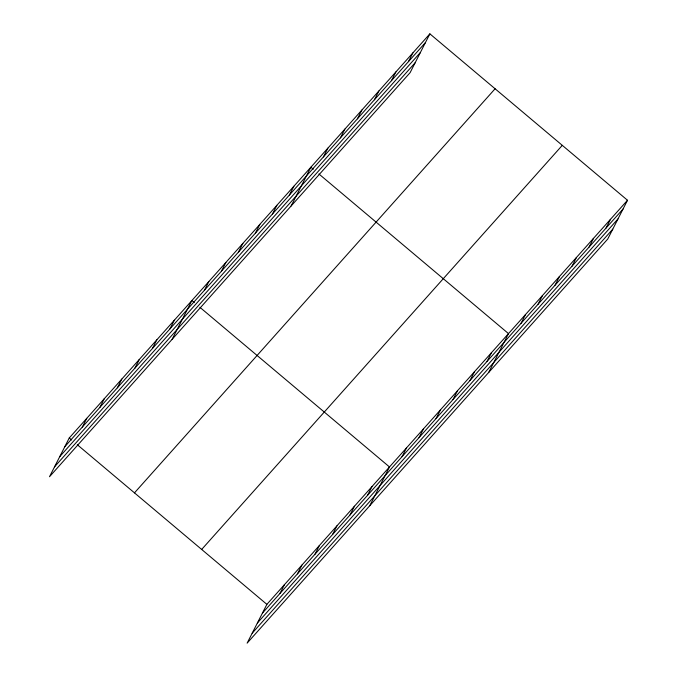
<?xml version="1.0" encoding="UTF-8"?>
<svg xmlns="http://www.w3.org/2000/svg" width="677" height="677" viewBox="0 0 677 677"><rect width="100%" height="100%" fill="white"/><g stroke="black" fill="none" stroke-linecap="round" stroke-linejoin="round"><path stroke-width="1.02" d="M429.878 33.85L69.266 437.951L49.497 476.743L410.118 72.642L429.878 33.85L627.503 200.257L607.734 239.049L247.122 643.15L266.882 604.358L627.503 200.257M82.315 427.085L86.783 418.327M99.832 407.461L104.3 398.694M117.349 387.836L121.809 379.069M134.858 368.203L139.327 359.436M152.376 348.579L156.844 339.812M169.893 328.954L174.361 320.187M172.11 339.346L191.87 300.554L194.291 302.594M204.412 290.272L208.871 281.505M221.413 271.223L225.873 262.456M238.406 252.174L242.874 243.407M255.407 233.116L259.875 224.358M272.408 214.067L276.876 205.309M289.409 195.018L293.877 186.251M291.11 205.994L310.878 167.202L313.29 169.242M323.411 156.92L327.88 148.153M340.413 137.871L344.881 129.104M357.414 118.813L361.882 110.055M374.415 99.764L378.883 91.006M391.416 80.715L395.876 71.948M408.417 61.666L412.877 52.899M279.931 593.501L284.399 584.733M297.448 573.868L301.917 565.1M314.966 554.243L319.434 545.476M332.483 534.61L336.943 525.851M350.001 514.985L354.46 506.218M367.509 495.361L371.978 486.594M369.727 505.753L389.495 466.969L199.927 307.333M402.028 456.679L406.496 447.912M419.029 437.63L423.497 428.863M436.03 418.581L440.499 409.813M453.031 399.532L457.491 390.764M470.033 380.474L474.492 371.715M487.034 361.425L491.494 352.666M488.735 372.401L508.495 333.609L318.926 173.981M521.028 323.327L525.496 314.56M538.029 304.278L542.497 295.51M555.03 285.229L559.498 276.461M572.031 266.171L576.499 257.412M589.032 247.122L593.501 238.363M606.033 228.073L610.502 219.306M64.797 446.718L425.41 42.617M59.754 456.628L420.366 52.527M54.549 466.834L415.162 62.733M134.478 492.864L495.099 88.763M201.67 549.445L562.282 145.343M262.422 613.125L623.035 209.024M257.37 623.035L617.983 218.933M252.166 633.24L612.787 229.139M69.266 437.951L71.677 439.982M77.313 444.73L266.882 604.358"/></g></svg>
